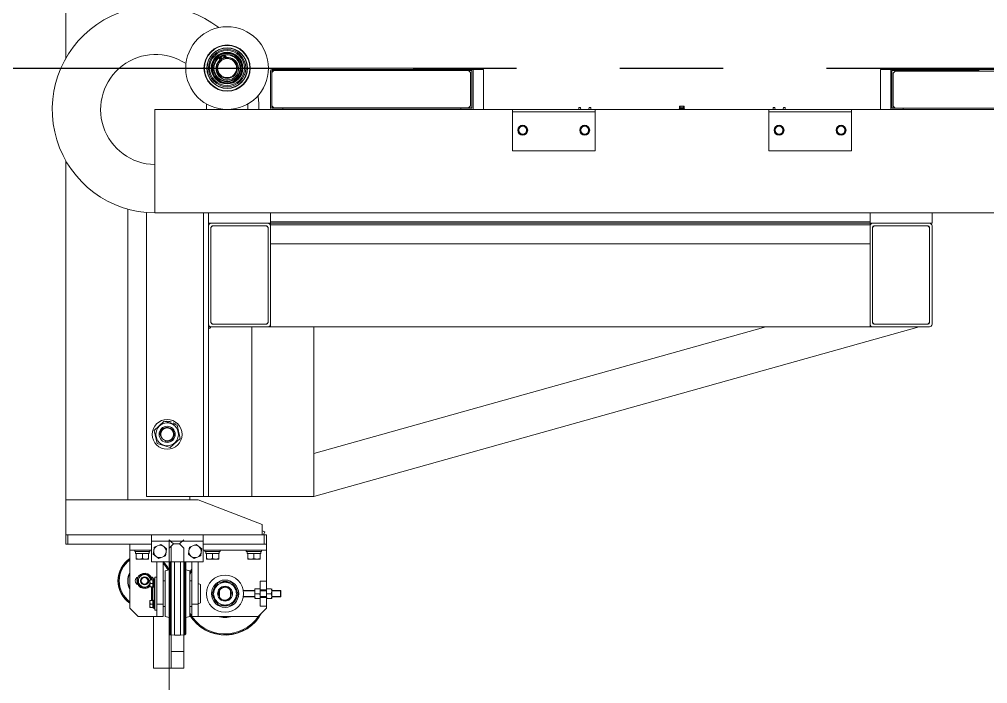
# Model space of a CAD drawing. Header units: millimetres. Extents: x -5 to 1510635, y -6 to 71285.
# Drawn here: x 1301812 to 1304154, y 12430 to 14035 of the extents above; entities that cross this region are included whole.
import ezdxf

# ---------------------------------------------------------------- set-up
doc = ezdxf.new("R2010")
doc.units = ezdxf.units.MM
doc.header["$LTSCALE"] = 1000
for name, pattern in [('CENTER', [2, 1.25, -0.25, 0.25, -0.25]), ('PHANTOM', [2.5, 1.25, -0.25, 0.25, -0.25, 0.25, -0.25]), ('PHANTOM2', [1.25, 0.625, -0.125, 0.125, -0.125, 0.125, -0.125])]:
    doc.linetypes.add(name, pattern=pattern)
for name, color, linetype in [('MP-1', 1, 'CENTER'), ('MP-5', 5, 'PHANTOM'), ('MP-7', 7, 'Continuous'), ('MP-8', 8, 'Continuous')]:
    doc.layers.add(name, color=color, linetype=linetype)

# ---------------------------------------------------------------- blocks, each defined once
blk = doc.blocks.new('168975644')
at = {"layer": 'MP-8', "linetype": 'Continuous', "lineweight": 15}
for p, q in [((-285, -9749.2), (-285, -8885.3)), ((86.9, -9751.9), (87.7, -9753.8)), ((91.8, -9746.2), (88.7, -9747.5)), ((93.8, -9751), (91.8, -9746.2)), ((98, -9743.6), (94.9, -9744.9)), ((94.9, -9744.9), (96.9, -9749.7)), ((103.2, -9747.3), (102.3, -9745.4)), ((210, -9780.3), (210, -9869.3)), ((218, -9779.3), (213, -9784.3)), ((213, -9780.3), (213, -9869.3)), ((214, -9776.3), (240, -9776.3)), ((214, -9779.3), (240, -9779.3)), ((695, -9773.1), (215, -9773.1)), ((215, -9773.1), (215, -9776.3)), ((695, -9776.3), (215, -9776.3)), ((240, -9776.3), (240, -9779.3)), ((670.2, -9779.3), (240, -9779.3)), ((447.5, -9776.3), (447.5, -9779.3)), ((670.2, -9779.3), (670.2, -9776.3)), ((697, -9779.3), (670.2, -9779.3)), ((694, -9784.3), (689, -9779.3)), ((694, -9864.3), (694, -9784.3)), ((695, -9773.1), (720, -9773.1)), ((695, -9776.3), (695, -9773.1)), ((700, -9776.3), (695, -9776.3)), ((695, -9776.3), (695.1, -9776.3)), ((697, -9870.3), (697, -9779.3)), ((725, -9776.3), (700, -9776.3)), ((700, -9873.3), (700, -9776.3)), ((720, -9776.3), (720, -9773.1)), ((725, -9873.3), (725, -9776.3)), ((1685, -9776.3), (1710, -9776.3)), ((1685, -9776.3), (1685, -9873.3)), ((1715, -9773.1), (1690, -9773.1)), ((1690, -9773.1), (1690, -9776.3)), ((1710, -9776.3), (1715, -9776.3)), ((1710, -9776.3), (1710, -9873.3)), ((1713, -9779.3), (1713, -9870.3)), ((1713, -9779.3), (1739.8, -9779.3)), ((1715, -9776.3), (1714.9, -9776.3)), ((1715, -9773.1), (2195, -9773.1)), ((1715, -9773.1), (1715, -9776.3)), ((1715, -9776.3), (2195, -9776.3)), ((1721, -9780.3), (1716, -9785.3)), ((1716, -9785.3), (1716, -9865.3)), ((2192, -9780.3), (1721, -9780.3)), ((1739.8, -9776.3), (1739.8, -9779.3)), ((1922.6, -9779.3), (1739.8, -9779.3)), ((-70, -9873.3), (795, -9873.3)), ((-70, -9879.3), (-70, -9873.3)), ((-70, -10117.3), (-70, -9879.3)), ((55, -9873.3), (55, -9859.9)), ((155, -9859.9), (155, -9873.3)), ((213, -9864.3), (218, -9869.3)), ((213, -9865.3), (218, -9870.3)), ((240, -9870.3), (214, -9870.3)), ((218, -9869.3), (689, -9869.3)), ((240, -9873.3), (240, -9870.3)), ((670.2, -9870.3), (240, -9870.3)), ((670.2, -9873.3), (670.2, -9870.3)), ((697, -9870.3), (670.2, -9870.3)), ((689, -9869.3), (694, -9864.3)), ((689, -9869.3), (697, -9869.3)), ((689, -9870.3), (690, -9869.3)), ((795, -9879.3), (795, -9873.3)), ((795, -9873.3), (995, -9873.3)), ((795, -9973.3), (795, -9879.3)), ((795, -9879.3), (995, -9879.3)), ((955.5, -9873.7), (955.5, -9868.3)), ((957.6, -9868.3), (955.5, -9868.3)), ((960.9, -9873.3), (959.5, -9869.6)), ((980.5, -9869.6), (979.1, -9873.3)), ((984.5, -9868.3), (982.4, -9868.3)), ((984.5, -9873.3), (984.5, -9868.3)), ((995, -9873.3), (1415, -9873.3)), ((995, -9879.3), (995, -9873.3)), ((995, -9973.3), (995, -9879.3)), ((1198.8, -9871.7), (1211.2, -9871.7)), ((1198.8, -9871.7), (1198.8, -9873.3)), ((1200, -9865), (1199.2, -9865.5)), ((1199.2, -9865.5), (1199.2, -9869)), ((1202.1, -9869), (1199.2, -9869)), ((1199.2, -9869), (1204.4, -9869)), ((1199.2, -9869), (1199.2, -9871.7)), ((1200.7, -9865), (1200, -9865)), ((1205, -9865), (1200.7, -9865)), ((1202.1, -9865.5), (1200.7, -9865)), ((1202.1, -9865.5), (1202.1, -9869)), ((1207.9, -9869), (1202.1, -9869)), ((1204.4, -9871.7), (1204.4, -9869)), ((1209.3, -9865), (1205, -9865)), ((1205.6, -9869), (1210.8, -9869)), ((1205.6, -9869), (1205.6, -9871.7)), ((1207.9, -9865.5), (1207.9, -9869)), ((1210.8, -9869), (1207.9, -9869)), ((1209.3, -9865), (1210, -9865)), ((1210.8, -9865.5), (1209.3, -9865)), ((1210.8, -9865.5), (1210, -9865)), ((1210.8, -9865.5), (1210.8, -9869)), ((1210.8, -9871.7), (1210.8, -9869)), ((1211.2, -9873.3), (1211.2, -9871.7)), ((1415, -9879.3), (1415, -9873.3)), ((1415, -9873.3), (1615, -9873.3)), ((1415, -9973.3), (1415, -9879.3)), ((1415, -9879.3), (1615, -9879.3)), ((1425.5, -9873.3), (1425.5, -9868.3)), ((1427.6, -9868.3), (1425.5, -9868.3)), ((1430.9, -9873.3), (1429.5, -9869.6)), ((1450.5, -9869.6), (1449.1, -9873.3)), ((1454.5, -9868.3), (1452.4, -9868.3)), ((1454.5, -9873), (1454.5, -9868.3)), ((1615, -9873.3), (2480, -9873.3)), ((1615, -9879.3), (1615, -9873.3)), ((1615, -9973.3), (1615, -9879.3)), ((1713, -9869.3), (1720, -9869.3)), ((1713, -9870.3), (1739.8, -9870.3)), ((1716, -9865.3), (1721, -9870.3)), ((1739.8, -9870.3), (1739.8, -9873.3)), ((1739.8, -9870.3), (2170, -9870.3)), ((810.1, -9918.6), (814.6, -9915.5)), ((810.5, -9924.1), (810.1, -9918.6)), ((811, -9929.6), (810.5, -9924.1)), ((815.9, -9931.9), (811, -9929.6)), ((814.6, -9915.5), (819.1, -9912.4)), ((819.1, -9912.4), (824.1, -9914.7)), ((824.1, -9914.7), (829, -9917.1)), ((829.9, -9928), (825.4, -9931.1)), ((829, -9917.1), (829.5, -9922.5)), ((829.5, -9922.5), (829.9, -9928)), ((960.1, -9918.6), (964.6, -9915.5)), ((960.5, -9924.1), (960.1, -9918.6)), ((961, -9929.6), (960.5, -9924.1)), ((965.9, -9931.9), (961, -9929.6)), ((964.6, -9915.5), (969.1, -9912.4)), ((969.1, -9912.4), (974.1, -9914.7)), ((974.1, -9914.7), (979, -9917.1)), ((979.9, -9928), (975.4, -9931.1)), ((979, -9917.1), (979.5, -9922.5)), ((979.5, -9922.5), (979.9, -9928)), ((1430.1, -9918.6), (1434.6, -9915.5)), ((1430.5, -9924.1), (1430.1, -9918.6)), ((1431, -9929.6), (1430.5, -9924.1)), ((1435.9, -9931.9), (1431, -9929.6)), ((1434.6, -9915.5), (1439.1, -9912.4)), ((1439.1, -9912.4), (1444.1, -9914.7)), ((1444.1, -9914.7), (1449, -9917.1)), ((1449.9, -9928), (1445.4, -9931.1)), ((1449, -9917.1), (1449.5, -9922.5)), ((1449.5, -9922.5), (1449.9, -9928)), ((1580.1, -9918.6), (1584.6, -9915.5)), ((1580.5, -9924.1), (1580.1, -9918.6)), ((1581, -9929.6), (1580.5, -9924.1)), ((1585.9, -9931.9), (1581, -9929.6)), ((1584.6, -9915.5), (1589.1, -9912.4)), ((1589.1, -9912.4), (1594.1, -9914.7)), ((1594.1, -9914.7), (1599, -9917.1)), ((1599.9, -9928), (1595.4, -9931.1)), ((1599, -9917.1), (1599.5, -9922.5)), ((1599.5, -9922.5), (1599.9, -9928)), ((820.9, -9934.3), (815.9, -9931.9)), ((825.4, -9931.1), (820.9, -9934.3)), ((970.9, -9934.3), (965.9, -9931.9)), ((975.4, -9931.1), (970.9, -9934.3)), ((1440.9, -9934.3), (1435.9, -9931.9)), ((1445.4, -9931.1), (1440.9, -9934.3)), ((1590.9, -9934.3), (1585.9, -9931.9)), ((1595.4, -9931.1), (1590.9, -9934.3)), ((795, -9973.3), (995, -9973.3)), ((1415, -9973.3), (1615, -9973.3)), ((-285, -10816.3), (-285, -9997.3)), ((-135, -10114.1), (-135, -10816.3)), ((-135, -10816.3), (-135, -10114.1)), ((-90, -10808.3), (-90, -10122.3)), ((-70, -10123.3), (-70, -10117.3)), ((60, -10123.3), (-70, -10123.3)), ((48, -10808.3), (48, -10123.3)), ((60, -10123.3), (210, -10123.3)), ((60, -10123.3), (60, -10148.3)), ((210, -10123.3), (210, -10148.3)), ((1660, -10123.3), (210, -10123.3)), ((1660, -10123.3), (1810, -10123.3)), ((1660, -10123.3), (1660, -10148.3)), ((1810, -10123.3), (1810, -10148.3)), ((2480, -10123.3), (1810, -10123.3)), ((60, -10148.3), (210, -10148.3)), ((60, -10154.3), (60, -10148.3)), ((60, -10154.3), (60, -10392.3)), ((204, -10148.3), (66, -10148.3)), ((70, -10154.3), (66, -10158.3)), ((66, -10158.3), (66, -10388.3)), ((66, -10158.3), (66, -10388.3)), ((200, -10154.3), (70, -10154.3)), ((200, -10154.3), (70, -10154.3)), ((204, -10158.3), (200, -10154.3)), ((204, -10388.3), (204, -10158.3)), ((204, -10388.3), (204, -10158.3)), ((210, -10145.1), (1660, -10145.1)), ((210, -10152.3), (210, -10148.3)), ((210, -10148.3), (1660, -10148.3)), ((210, -10152.3), (1660, -10152.3)), ((210, -10392.3), (210, -10154.3)), ((1660, -10152.3), (1660, -10148.3)), ((1660, -10148.3), (1810, -10148.3)), ((1660, -10154.3), (1660, -10392.3)), ((1804, -10148.3), (1666, -10148.3)), ((1670, -10154.3), (1666, -10158.3)), ((1666, -10158.3), (1666, -10388.3)), ((1666, -10158.3), (1666, -10388.3)), ((1800, -10154.3), (1670, -10154.3)), ((1800, -10154.3), (1670, -10154.3)), ((1804, -10158.3), (1800, -10154.3)), ((1804, -10388.3), (1804, -10158.3)), ((1804, -10388.3), (1804, -10158.3)), ((1810, -10392.3), (1810, -10154.3)), ((210, -10198.3), (1660, -10198.3)), ((60, -10808.3), (60, -10392.3)), ((66, -10388.3), (70, -10392.3)), ((70, -10392.3), (200, -10392.3)), ((70, -10392.3), (200, -10392.3)), ((200, -10392.3), (204, -10388.3)), ((210, -10398.3), (210, -10392.3)), ((1660, -10392.3), (1660, -10398.3)), ((1666, -10388.3), (1670, -10392.3)), ((1670, -10392.3), (1800, -10392.3)), ((1670, -10392.3), (1800, -10392.3)), ((1800, -10392.3), (1804, -10388.3)), ((65, -10398.3), (60, -10398.3)), ((66, -10398.3), (204, -10398.3)), ((165, -10808.3), (165, -10398.3)), ((165, -10398.3), (165, -10808.3)), ((310, -10398.3), (204, -10398.3)), ((310, -10398.3), (315, -10398.3)), ((1660, -10398.3), (315, -10398.3)), ((1779.2, -10398.3), (315, -10808.2)), ((315, -10704.4), (1408.3, -10398.3)), ((315, -10398.3), (315, -10704.5)), ((1408.3, -10398.3), (1430.5, -10398.3)), ((1430.5, -10398.3), (1756.9, -10398.3)), ((1666, -10398.3), (1804, -10398.3)), ((1756.9, -10398.3), (1779.2, -10398.3)), ((-47.3, -10626.2), (-71.4, -10648.6)), ((-15.9, -10635.9), (-47.3, -10626.2)), ((-31.7, -10631.1), (-30.5, -10628.2)), ((-71.4, -10648.6), (-64.1, -10680.7)), ((-8.6, -10668), (-15.9, -10635.9)), ((-32.7, -10690.4), (-8.6, -10668)), ((-64.1, -10680.7), (-32.7, -10690.4)), ((315, -10704.4), (315, -10710.6)), ((315, -10710.6), (315, -10802)), ((35, -10816.3), (-285, -10816.3)), ((-285, -10816.3), (-285, -10901.3)), ((48, -10808.3), (-90, -10808.3)), ((15, -10808.3), (15, -10816.3)), ((35, -10816.3), (190, -10876.3)), ((60, -10808.3), (48, -10808.3)), ((60, -10808.3), (160, -10808.3)), ((165, -10808.3), (160, -10808.3)), ((170, -10808.3), (165, -10808.3)), ((310, -10808.3), (170, -10808.3)), ((315, -10808.3), (310, -10808.3)), ((315, -10802), (315, -10808.2)), ((315, -10808.1), (315, -10808.3)), ((190, -10901.3), (190, -10876.3)), ((-285, -10901.3), (-282, -10901.3)), ((-285, -10923.3), (-285, -10901.3)), ((-282, -10901.3), (-280, -10901.3)), ((-280, -10901.3), (-77.5, -10901.3)), ((-280, -10901.3), (-280, -10923.3)), ((-77.5, -10901.3), (47.5, -10901.3)), ((-77.5, -10916.3), (-77.5, -10901.3)), ((-30, -10918.1), (-35, -10913.1)), ((-35, -10913.1), (-35, -10933.1)), ((-10, -10923.1), (0, -10913.1)), ((47.5, -10901.3), (195, -10901.3)), ((47.5, -10916.3), (47.5, -10901.3)), ((190, -10891.4), (196, -10894)), ((190, -10900.1), (192.8, -10901.3)), ((192.8, -10901.3), (196, -10894)), ((192.8, -10901.3), (193.9, -10899.1)), ((193.8, -10899), (193.9, -10899.1)), ((195, -10923.3), (195, -10901.3)), ((195, -10901.3), (200, -10901.3)), ((200, -10901.3), (200, -10923.3)), ((-280, -10923.3), (-285, -10923.3)), ((-280, -10923.3), (-77.5, -10923.3)), ((-130, -10923.3), (-77.5, -10923.3)), ((-130, -10923.3), (-130, -10938.3)), ((47.5, -10916.3), (-77.5, -10916.3)), ((-77.5, -10916.3), (-77.5, -10966.3)), ((-72.4, -10939.4), (-71.2, -10930.8)), ((-71.2, -10930.8), (-63.2, -10927.5)), ((-63.2, -10927.5), (-55.2, -10924.2)), ((-55.2, -10924.2), (-48.4, -10929.4)), ((-48.4, -10929.4), (-41.5, -10934.7)), ((-41.5, -10934.7), (-42.6, -10943.3)), ((-35, -10933.1), (-30, -10928.1)), ((-35, -11223.1), (-35, -10933.1)), ((-30, -10918.1), (-25, -10923.1)), ((-25, -10923.1), (-30, -10928.1)), ((-30, -11078.1), (-30, -10928.1)), ((-10, -10923.1), (-25, -10923.1)), ((-25, -10923.1), (-10, -10923.1)), ((0, -10933.1), (-10, -10923.1)), ((0, -11078.1), (0, -10933.1)), ((12.6, -10939.4), (13.8, -10930.8)), ((13.8, -10930.8), (21.8, -10927.5)), ((21.8, -10927.5), (29.8, -10924.2)), ((29.8, -10924.2), (36.6, -10929.4)), ((36.6, -10929.4), (43.5, -10934.7)), ((43.5, -10934.7), (42.4, -10943.3)), ((47.5, -10966.3), (47.5, -10916.3)), ((47.5, -10923.3), (195, -10923.3)), ((47.5, -10923.3), (200, -10923.3)), ((200, -10923.3), (200, -10938.3)), ((-130, -10938.3), (-77.5, -10938.3)), ((-130, -11078.3), (-130, -10938.3)), ((-118.5, -10938.3), (-118.5, -10941.5)), ((-81.5, -10941.5), (-118.5, -10941.5)), ((-116.2, -10941.5), (-116.2, -10946.6)), ((-116.2, -10946.6), (-115, -10946.6)), ((-115, -10946.6), (-100, -10946.6)), ((-115, -10958.3), (-115, -10946.6)), ((-115, -10959.6), (-115, -10958.3)), ((-115, -10958.3), (-107.5, -10959.6)), ((-115, -10959.6), (-107.5, -10959.6)), ((-112.8, -10946.6), (-87.2, -10946.6)), ((-107.5, -10959.6), (-92.5, -10959.6)), ((-100, -10946.6), (-85, -10946.6)), ((-100, -10958.3), (-100, -10946.6)), ((-100, -10958.3), (-92.5, -10959.6)), ((-85, -10959.6), (-92.5, -10959.6)), ((-85, -10958.3), (-85, -10946.6)), ((-85, -10946.6), (-83.8, -10946.6)), ((-85, -10958.3), (-85, -10959.6)), ((-83.8, -10946.6), (-83.8, -10941.5)), ((-81.5, -10941.5), (-81.5, -10938.3)), ((-73.5, -10947.9), (-72.4, -10939.4)), ((-66.6, -10953.2), (-73.5, -10947.9)), ((-59.8, -10958.5), (-66.6, -10953.2)), ((-51.8, -10955.2), (-59.8, -10958.5)), ((-43.8, -10951.9), (-51.8, -10955.2)), ((-42.6, -10943.3), (-43.8, -10951.9)), ((11.5, -10947.9), (12.6, -10939.4)), ((18.4, -10953.2), (11.5, -10947.9)), ((25.2, -10958.5), (18.4, -10953.2)), ((33.2, -10955.2), (25.2, -10958.5)), ((41.2, -10951.9), (33.2, -10955.2)), ((42.4, -10943.3), (41.2, -10951.9)), ((47.5, -10938.3), (200, -10938.3)), ((51.5, -10938.3), (51.5, -10941.5)), ((88.5, -10941.5), (51.5, -10941.5)), ((53.8, -10941.5), (53.8, -10946.6)), ((53.8, -10946.6), (55, -10946.6)), ((55, -10946.6), (70, -10946.6)), ((55, -10958.3), (55, -10946.6)), ((55, -10959.6), (55, -10958.3)), ((55, -10958.3), (62.5, -10959.6)), ((55, -10959.6), (62.5, -10959.6)), ((57.2, -10946.6), (82.8, -10946.6)), ((62.5, -10959.6), (77.5, -10959.6)), ((70, -10946.6), (85, -10946.6)), ((70, -10958.3), (70, -10946.6)), ((70, -10958.3), (77.5, -10959.6)), ((85, -10959.6), (77.5, -10959.6)), ((85, -10958.3), (85, -10946.6)), ((85, -10946.6), (86.2, -10946.6)), ((85, -10958.3), (85, -10959.6)), ((86.2, -10946.6), (86.2, -10941.5)), ((88.5, -10941.5), (88.5, -10938.3)), ((151.5, -10938.3), (151.5, -10941.5)), ((188.5, -10941.5), (151.5, -10941.5)), ((153.8, -10941.5), (153.8, -10946.6)), ((153.8, -10946.6), (155, -10946.6)), ((155, -10946.6), (170, -10946.6)), ((155, -10958.3), (155, -10946.6)), ((155, -10959.6), (155, -10958.3)), ((155, -10958.3), (162.5, -10959.6)), ((155, -10959.6), (162.5, -10959.6)), ((157.2, -10946.6), (182.8, -10946.6)), ((162.5, -10959.6), (177.5, -10959.6)), ((170, -10946.6), (185, -10946.6)), ((170, -10958.3), (170, -10946.6)), ((170, -10958.3), (177.5, -10959.6)), ((185, -10959.6), (177.5, -10959.6)), ((185, -10958.3), (185, -10946.6)), ((185, -10946.6), (186.2, -10946.6)), ((185, -10958.3), (185, -10959.6)), ((186.2, -10946.6), (186.2, -10941.5)), ((188.5, -10941.5), (188.5, -10938.3)), ((200, -10938.3), (200, -11013.3)), ((-77.5, -10966.3), (47.5, -10966.3)), ((-65, -10966.3), (-65, -11068.3)), ((-50, -10966.3), (-50, -11068.3)), ((-35, -10966.3), (-35, -11140.7)), ((-33, -11142.8), (-33, -10966.3)), ((-22.5, -10966.3), (-22.5, -11143.3)), ((-7.5, -10966.3), (-7.5, -11143.3)), ((3, -10966.3), (3, -11142.8)), ((5, -11140.7), (5, -10966.3)), ((20, -10966.3), (20, -11068.3)), ((35, -10966.3), (35, -11068.3)), ((-107.5, -11004.8), (-111.8, -11012.3)), ((-103.2, -10997.3), (-107.5, -11004.8)), ((-94.5, -10997.3), (-103.2, -10997.3)), ((-85.8, -10997.3), (-94.5, -10997.3)), ((-81.5, -11004.8), (-85.8, -10997.3)), ((-78.6, -11009.8), (-81.5, -11004.8)), ((-70, -11003.3), (-70, -11083.3)), ((-65, -11003.3), (-70, -11003.3)), ((-35, -10985.6), (-45, -10988.3)), ((-45, -10988.3), (-45, -11098.3)), ((15, -10988.3), (5, -10985.6)), ((15, -10988.3), (15, -11098.3)), ((-111.8, -11012.3), (-107.5, -11019.8)), ((-107.5, -11019.8), (-103.2, -11027.3)), ((-103.2, -11027.3), (-94.5, -11027.3)), ((-94.5, -11027.3), (-85.8, -11027.3)), ((-85.8, -11027.3), (-81.5, -11019.8)), ((-81.5, -11009.8), (-81.5, -11014.1)), ((-81.5, -11009.8), (-80.7, -11009.8)), ((-80.7, -11009.8), (-81.5, -11014.1)), ((-81.5, -11014.1), (-81.5, -11022.6)), ((-80.7, -11018.3), (-81.5, -11022.6)), ((-81.5, -11026.8), (-81.5, -11022.6)), ((-80.7, -11026.8), (-81.5, -11026.8)), ((-80.7, -11009.8), (-74.5, -11009.8)), ((-80.7, -11018.3), (-74.5, -11018.3)), ((-80.7, -11026.8), (-74.5, -11026.8)), ((-77.5, -11026.8), (-77.5, -11059.8)), ((-75.5, -11059.8), (-75.5, -11026.8)), ((-74.5, -11009.5), (-74.5, -11009.8)), ((-72, -11009.5), (-74.5, -11009.5)), ((-74.5, -11009.8), (-74.5, -11018.3)), ((-74.5, -11012.1), (-74.5, -11024.5)), ((-74.5, -11018.3), (-74.5, -11026.8)), ((-74.5, -11026.8), (-74.5, -11027.1)), ((-74.5, -11027.1), (-72, -11027.1)), ((-72, -11028.8), (-72, -11007.8)), ((-70, -11007.8), (-72, -11007.8)), ((-72, -11028.8), (-70, -11028.8)), ((-71.5, -11028.8), (-71.5, -11057.8)), ((-45, -11012.3), (-50, -11012.3)), ((20, -11012.3), (15, -11012.3)), ((40.5, -11020.8), (35, -11018.5)), ((40.5, -11065.8), (40.5, -11020.8)), ((76.2, -11029.6), (68.2, -11043.3)), ((84.1, -11015.8), (76.2, -11029.6)), ((100, -11015.8), (84.1, -11015.8)), ((115.9, -11015.8), (100, -11015.8)), ((123.8, -11029.6), (115.9, -11015.8)), ((131.8, -11043.3), (123.8, -11029.6)), ((200, -11013.3), (185, -11013.3)), ((185, -11034.3), (185, -11013.3)), ((200, -11034.3), (200, -11013.3)), ((68.2, -11043.3), (76.2, -11057.1)), ((86.5, -11031.4), (86.5, -11034.7)), ((86.5, -11034.7), (86.5, -11051.9)), ((86.5, -11051.9), (86.5, -11055.2)), ((113.5, -11034.7), (113.5, -11031.4)), ((113.5, -11051.9), (113.5, -11034.7)), ((113.5, -11055.2), (113.5, -11051.9)), ((123.8, -11057.1), (131.8, -11043.3)), ((172, -11035.3), (144.3, -11035.3)), ((144.3, -11051.3), (172, -11051.3)), ((173.1, -11031.3), (172, -11031.3)), ((172, -11031.3), (172, -11037.3)), ((172, -11037.3), (172, -11049.3)), ((173.1, -11055.3), (172, -11049.3)), ((172, -11049.3), (172, -11055.3)), ((173.1, -11031.3), (183.9, -11031.3)), ((173.1, -11043.3), (183.9, -11043.3)), ((183.9, -11043.3), (185, -11049.3)), ((200, -11034.3), (185, -11034.3)), ((185, -11037.3), (185, -11034.3)), ((200, -11035.3), (185, -11035.3)), ((185, -11049.3), (185, -11037.3)), ((185, -11052.3), (185, -11049.3)), ((185, -11051.3), (200, -11051.3)), ((185, -11073.3), (185, -11052.3)), ((200, -11052.3), (185, -11052.3)), ((200, -11034.3), (200, -11037.3)), ((200, -11037.3), (200, -11049.3)), ((201.1, -11055.3), (200, -11049.3)), ((200, -11049.3), (200, -11052.3)), ((200, -11073.3), (200, -11052.3)), ((201.1, -11031.3), (211.9, -11031.3)), ((201.1, -11043.3), (211.9, -11043.3)), ((211.9, -11043.3), (213, -11049.3)), ((213, -11037.3), (213, -11031.3)), ((234, -11035.3), (213, -11035.3)), ((213, -11049.3), (213, -11037.3)), ((213, -11055.3), (213, -11049.3)), ((213, -11051.3), (234, -11051.3)), ((234, -11035.3), (234, -11051.3)), ((235, -11036.3), (234, -11035.3)), ((234, -11051.3), (235, -11050.3)), ((235, -11050.3), (235, -11036.3)), ((-81.5, -11059.8), (-81.5, -11064.1)), ((-81.5, -11059.8), (-80.7, -11059.8)), ((-80.7, -11059.8), (-81.5, -11064.1)), ((-81.5, -11064.1), (-81.5, -11072.6)), ((-80.7, -11068.3), (-81.5, -11072.6)), ((-81.5, -11076.8), (-81.5, -11072.6)), ((-80.7, -11076.8), (-81.5, -11076.8)), ((-80.7, -11059.8), (-74.5, -11059.8)), ((-80.7, -11068.3), (-74.5, -11068.3)), ((-80.7, -11076.8), (-74.5, -11076.8)), ((-74.5, -11059.5), (-74.5, -11059.8)), ((-72, -11059.5), (-74.5, -11059.5)), ((-74.5, -11059.8), (-74.5, -11068.3)), ((-74.5, -11062.1), (-74.5, -11074.5)), ((-74.5, -11068.3), (-74.5, -11076.8)), ((-74.5, -11076.8), (-74.5, -11077.1)), ((-74.5, -11077.1), (-72, -11077.1)), ((-72, -11078.8), (-72, -11057.8)), ((-70, -11057.8), (-72, -11057.8)), ((-65, -11098.3), (-65, -11068.3)), ((-65, -11068.3), (-50, -11068.3)), ((-50, -11068.3), (-50, -11098.3)), ((-50, -11074.3), (-45, -11074.3)), ((15, -11074.3), (20, -11074.3)), ((20, -11098.3), (20, -11068.3)), ((20, -11068.3), (35, -11068.3)), ((35, -11068.1), (40.5, -11065.8)), ((35, -11068.3), (35, -11098.3)), ((76.2, -11057.1), (84.1, -11070.8)), ((84.1, -11070.8), (100, -11070.8)), ((100, -11070.8), (115.9, -11070.8)), ((115.9, -11070.8), (123.8, -11057.1)), ((173.1, -11055.3), (183.9, -11055.3)), ((200, -11073.3), (185, -11073.3)), ((200, -11073.3), (200, -11078.3)), ((201.1, -11055.3), (211.9, -11055.3)), ((211.9, -11055.3), (213, -11055.3)), ((-130, -11078.3), (-110, -11098.3)), ((-65, -11098.3), (-110, -11098.3)), ((-73, -11223.1), (-73, -11098.3)), ((-72, -11078.8), (-70, -11078.8)), ((-65, -11083.3), (-70, -11083.3)), ((-50, -11098.3), (-65, -11098.3)), ((-45, -11098.3), (-35, -11101)), ((-30, -11183.1), (-30, -11078.1)), ((0, -11183.1), (0, -11078.1)), ((5, -11101), (15, -11098.3)), ((35, -11098.3), (20, -11098.3)), ((180, -11098.3), (35, -11098.3)), ((180, -11098.3), (200, -11078.3)), ((-35, -11140.7), (-33, -11142.8)), ((-33, -11142.8), (-22.5, -11143.3)), ((-22.5, -11143.3), (-7.5, -11143.3)), ((-7.5, -11143.3), (3, -11142.8)), ((3, -11142.8), (5, -11140.7)), ((-30, -11183.1), (0, -11183.1)), ((-30, -11223.1), (-30, -11183.1)), ((0, -11223.1), (0, -11183.1)), ((-73, -11223.1), (-35, -11223.1)), ((-35, -11223.1), (-35, -11403.1)), ((-35, -11223.1), (-30, -11223.1)), ((-30, -11223.1), (0, -11223.1))]:
    blk.add_line(p, q, dxfattribs=at)
at = {"layer": 'MP-8', "linetype": 'Continuous', "lineweight": 5}
for p, q in [((144.3, -11036.5), (172, -11036.5)), ((144.3, -11050.1), (172, -11050.1)), ((185, -11036.5), (200, -11036.5)), ((185, -11050.1), (200, -11050.1)), ((213, -11036.5), (235, -11036.5)), ((213, -11050.1), (235, -11050.1))]:
    blk.add_line(p, q, dxfattribs=at)
at = {"layer": 'MP-8', "linetype": 'Continuous', "lineweight": 15}
for centre, radius in [((105, -9773.3), 100), ((105, -9773.3), 56), ((105, -9773.3), 55), ((105, -9773.3), 49.2), ((105, -9773.3), 48.5), ((105, -9773.3), 45.1), ((105, -9773.3), 42.4), ((105, -9773.3), 38.3), ((105, -9773.3), 37.1), ((105, -9773.3), 36.8), ((105, -9773.3), 35.6), ((105, -9773.3), 32.8), ((105, -9773.3), 31.7), ((105, -9773.3), 25), ((105, -9773.3), 23), ((90, -9750.6), 1.25), ((99.3, -9746.7), 1.25), ((820, -9923.3), 12), ((970, -9923.3), 12), ((1440, -9923.3), 12), ((1590, -9923.3), 12), ((-40, -10658.3), 36), ((-40, -10658.3), 27.5), ((-40, -10658.3), 19.5), ((-40, -10658.3), 15.5), ((-94.5, -11012.3), 10), ((-94.5, -11012.3), 8), ((100, -11043.3), 45), ((100, -11043.3), 33)]:
    blk.add_circle(centre, radius, dxfattribs=at)
for centre, radius, start, end in [((-67.9, -9873.3), 250, 52.3291, 269.5268), ((-67.9, -9873.3), 133, 56.4367, 269.1105), ((105.5, -9774.5), 27.3, 130.6918, 94.8938), ((90, -9750.6), 3.35, 112.7928, 202.7928), ((99.2, -9746.7), 3.35, 22.7928, 112.7928), ((214, -9780.3), 4, 90, 180), ((214, -9780.3), 1, 90, 180), ((483.5, -9780.3), 4, 14.4997, 90), ((1926.5, -9780.3), 4, 90, 180), ((-68, -9873.3), 250, 0, 7.7146), ((-67.9, -9873.3), 250, 0, 7.7162), ((-67.9, -9873.3), 250, 359.9852, 0), ((214, -9869.3), 4, 180, 270), ((214, -9869.3), 1, 180, 270), ((957.6, -9870.3), 2, 21.0272, 90), ((982.4, -9870.3), 2, 90, 158.9728), ((1200.8, -9867.8), 2.82, 91.6642, 122.72), ((1209.4, -9867.8), 2.82, 91.6642, 122.72), ((1427.6, -9870.3), 2, 21.0272, 90), ((1452.4, -9870.3), 2, 90, 158.9728), ((820, -9923.3), 10.8, 158.9358, 212.2647), ((820, -9923.3), 9.5, 124.7552, 184.7552), ((820, -9923.3), 9.5, 184.7552, 244.7552), ((820, -9923.3), 10.8, 96.8928, 150.8849), ((820, -9923.3), 9.5, 64.7552, 124.7552), ((820, -9923.3), 10.8, 36.8755, 82.8634), ((820, -9923.3), 10.8, 277.1366, 331.572), ((820, -9923.3), 9.5, 4.7552, 64.7552), ((820, -9923.3), 9.5, 304.7552, 4.7552), ((820, -9923.3), 10.8, 339.1475, 30.8386), ((970, -9923.3), 10.8, 158.4711, 212.2647), ((970, -9923.3), 9.5, 124.7552, 184.7552), ((970, -9923.3), 9.5, 184.7552, 244.7552), ((970, -9923.3), 10.8, 96.8928, 150.8849), ((970, -9923.3), 9.5, 64.7552, 124.7552), ((970, -9923.3), 10.8, 36.8755, 82.8634), ((970, -9923.3), 10.8, 277.1366, 331.572), ((970, -9923.3), 9.5, 4.7552, 64.7552), ((970, -9923.3), 9.5, 304.7552, 4.7552), ((970, -9923.3), 10.8, 339.1475, 30.8386), ((1440, -9923.3), 10.8, 158.9358, 212.2647), ((1440, -9923.3), 9.5, 124.7552, 184.7552), ((1440, -9923.3), 9.5, 184.7552, 244.7552), ((1440, -9923.3), 10.8, 96.8928, 150.8849), ((1440, -9923.3), 9.5, 64.7552, 124.7552), ((1440, -9923.3), 10.8, 36.8755, 82.8634), ((1440, -9923.3), 10.8, 277.1366, 331.572), ((1440, -9923.3), 9.5, 4.7552, 64.7552), ((1440, -9923.3), 9.5, 304.7552, 4.7552), ((1440, -9923.3), 10.8, 338.4711, 30.8386), ((1590, -9923.3), 10.8, 158.9358, 212.2647), ((1590, -9923.3), 9.5, 124.7552, 184.7552), ((1590, -9923.3), 9.5, 184.7552, 244.7552), ((1590, -9923.3), 10.8, 96.8928, 150.8849), ((1590, -9923.3), 9.5, 64.7552, 124.7552), ((1590, -9923.3), 10.8, 36.8755, 82.8634), ((1590, -9923.3), 10.8, 278.0924, 331.572), ((1590, -9923.3), 9.5, 4.7552, 64.7552), ((1590, -9923.3), 9.5, 304.7552, 4.7552), ((1590, -9923.3), 10.8, 339.1475, 30.8386), ((820, -9923.3), 10.8, 218.4795, 270.3715), ((820, -9923.3), 9.5, 244.7552, 304.7552), ((970, -9923.3), 10.8, 218.4795, 270.3715), ((970, -9923.3), 9.5, 244.7552, 304.7552), ((1440, -9923.3), 10.8, 218.4795, 270.3715), ((1440, -9923.3), 9.5, 244.7552, 304.7552), ((1590, -9923.3), 10.8, 218.4795, 270.3715), ((1590, -9923.3), 9.5, 244.7552, 304.7552), ((66, -10154.3), 6, 90, 180), ((70, -10158.3), 4, 90, 180), ((200, -10158.3), 4, 0, 90), ((204, -10154.3), 6, 0, 90), ((1666, -10154.3), 6, 90, 180), ((1670, -10158.3), 4, 90, 180), ((1800, -10158.3), 4, 0, 90), ((1804, -10154.3), 6, 0, 90), ((66, -10392.3), 6, 180, 270), ((70, -10388.3), 4, 180, 270), ((200, -10388.3), 4, 270, 0), ((204, -10392.3), 6, 270, 0), ((1666, -10392.3), 6, 180, 270), ((1670, -10388.3), 4, 180, 270), ((1800, -10388.3), 4, 270, 0), ((1804, -10392.3), 6, 270, 0), ((60, -10398.3), 5, 270, 0), ((-40, -10658.3), 31.6, 72.532, 96.9131), ((-40, -10658.3), 31.6, 50.0379, 61.8017), ((-57.5, -10941.3), 15, 112.4483, 172.4483), ((-57.5, -10941.3), 15, 52.4483, 112.4483), ((-57.5, -10941.3), 15, 352.4483, 52.4483), ((27.5, -10941.3), 15, 112.4483, 172.4483), ((27.5, -10941.3), 15, 52.4483, 112.4483), ((27.5, -10941.3), 15, 352.4483, 52.4483), ((-94.5, -11012.3), 64.5, 123.3936, 236.6064), ((-94.5, -11012.3), 63.7, 123.8768, 236.1232), ((-107.8, -10936.5), 23.1, 270.6528, 289.6034), ((-92.8, -10936.5), 23.1, 270.6528, 289.6034), ((-57.5, -10941.3), 15, 172.4483, 232.4483), ((-57.5, -10941.3), 15, 232.4483, 292.4483), ((-57.5, -10941.3), 15, 292.4483, 352.4483), ((27.5, -10941.3), 15, 172.4483, 232.4483), ((27.5, -10941.3), 15, 232.4483, 292.4483), ((27.5, -10941.3), 15, 292.4483, 352.4483), ((62.2, -10936.5), 23.1, 270.6528, 289.6034), ((77.2, -10936.5), 23.1, 270.6528, 289.6034), ((162.2, -10936.5), 23.1, 270.6528, 289.6034), ((177.2, -10936.5), 23.1, 270.6528, 289.6034), ((-94.5, -11012.3), 61.6, 125.2019, 234.7981), ((-94.5, -11012.3), 64.5, 24.2525, 46.376), ((-94.5, -11012.3), 63.7, 24.3716, 45.6753), ((-94.5, -11012.3), 61.6, 24.6949, 43.7301), ((100, -11043.3), 100, 143.1301, 148.2117), ((-94.5, -11012.3), 41, 149.9803, 210.0197), ((-94.5, -11012.3), 40, 152.5608, 207.4392), ((-94.5, -11012.3), 40, 152.5608, 207.4392), ((-106.5, -11012.3), 10.5, 110.4234, 249.5766), ((-94.5, -11012.3), 18.5, 7.7664, 314.6443), ((-94.5, -11012.3), 15, 150, 210), ((-94.5, -11012.3), 15, 90, 150), ((-94.5, -11012.3), 16.2, 69.652, 111.9117), ((-94.5, -11012.3), 15, 30, 90), ((-94.5, -11012.3), 16.2, 8.8774, 49.6349), ((-94.5, -11012.3), 15, 9.5941, 30), ((-82.5, -11012.3), 10.5, 15.466, 69.5737), ((100, -11043.3), 99.4, 143.555, 148.7271), ((100, -11043.3), 97.3, 145.2674, 150.8308), ((-94.5, -11012.3), 16.2, 190.0095, 229.1668), ((-94.5, -11012.3), 15, 210, 270), ((-94.5, -11012.3), 16.2, 250.7555, 290.8463), ((-94.5, -11012.3), 15, 270, 330), ((-68.4, -11013.9), 13.1, 180.6528, 199.6034), ((-68.4, -11022.4), 13.1, 180.6528, 199.6034), ((100, -11043.3), 29.6, 131.6495, 169.4496), ((100, -11043.3), 27.5, 150, 210), ((100, -11043.3), 27.5, 90, 150), ((100, -11043.3), 18, 41.4096, 138.5904), ((100, -11043.3), 16, 32.4617, 147.5383), ((100, -11043.3), 29.6, 69.8107, 108.2848), ((100, -11043.3), 27.5, 30, 90), ((100, -11043.3), 29.6, 11.3643, 50.9242), ((100, -11043.3), 27.5, 330, 30), ((100, -11043.3), 29.6, 189.5425, 229.8028), ((100, -11043.3), 18, 138.5904, 221.4096), ((100, -11043.3), 16, 212.4617, 327.5383), ((100, -11043.3), 18, 318.5904, 41.4096), ((100, -11043.3), 29.6, 311.1048, 348.674), ((190.8, -11037.6), 18.8, 160.5331, 179.2107), ((190.5, -11037.1), 18.5, 180.655, 199.6012), ((190.5, -11049.5), 18.5, 160.3966, 179.3472), ((166.2, -11037.6), 18.8, 0.7893, 19.4669), ((166.5, -11037.1), 18.5, 340.3988, 359.345), ((166.5, -11049.1), 18.5, 340.3966, 359.3472), ((218.8, -11037.6), 18.8, 160.5331, 179.2107), ((218.5, -11037.1), 18.5, 180.655, 199.6012), ((218.5, -11049.5), 18.5, 160.3966, 179.3472), ((194.2, -11037.6), 18.8, 0.7893, 19.4669), ((194.5, -11037.1), 18.5, 340.3988, 359.345), ((194.5, -11049.1), 18.5, 340.3966, 359.3472), ((-68.4, -11063.9), 13.1, 180.6528, 199.6034), ((-68.4, -11072.4), 13.1, 180.6528, 199.6034), ((100, -11043.3), 27.5, 210, 270), ((100, -11043.3), 18, 221.4096, 318.5904), ((100, -11043.3), 29.6, 248.5768, 289.0131), ((100, -11043.3), 27.5, 270, 330), ((100, -11043.3), 100, 211.7883, 332.3321), ((100, -11043.3), 97.3, 209.1692, 326.2953), ((100, -11043.3), 99.4, 211.2729, 331.2852), ((100, -11043.3), 57.7, 252.4673, 287.5327)]:
    blk.add_arc(centre, radius, start, end, dxfattribs=at)
at = {"layer": 'MP-8', "linetype": 'Continuous', "lineweight": 5}
for centre, radius in [((-40, -10658.3), 17), ((-94.5, -11012.3), 8.47), ((100, -11043.3), 15.5)]:
    blk.add_arc(centre, radius, 255, 195, dxfattribs=at)
at = {"layer": 'MP-8', "linetype": 'Continuous', "lineweight": 15}
for points in [[(1205, -9865), (1204.5, -9865), (1204, -9865.1), (1203.1, -9865.2), (1202.6, -9865.3), (1202.1, -9865.5)], [(1207.9, -9865.5), (1207.4, -9865.3), (1206.9, -9865.2), (1206, -9865.1), (1205.5, -9865), (1205, -9865)]]:
    blk.add_open_spline(points, degree=3, knots=[0, 0, 0, 0, 0.5, 0.5, 1, 1, 1, 1], dxfattribs=at)

msp = doc.modelspace()

# ---------------------------------------------------------------- hatches: boundary and pattern name
at = {"layer": 'MP-8', "linetype": 'ByBlock'}
h = msp.add_hatch(dxfattribs=at)
h.set_pattern_fill('AR-CONC', color=256, scale=15, style=0)
h.set_pattern_definition([(50, (320270.8, -183557.6), (2732.77, -239.0863), [285.75, -3143.25]), (355, (320270.8, -183557.6), (-528.6424, 2865.85), [228.6, -2514.6]), (100.451, (320498.6, -183577.6), (2204.1375, 2626.75), [242.85, -2671.35]), (46.1842, (320271, -182795.6), (4066.186, -630.635), [428.625, -4714.875]), (96.6356, (320609.7, -182848), (3561.064, 3711.383), [364.275, -4007.025]), (351.184, (320271, -182795.6), (3561.069, 3711.377), [342.9, -3771.9]), (21, (320651.8, -182986.1), (2274.223, -1533.983), [285.75, -3143.25]), (326, (320651.8, -182986), (927.0304, 2762.8195), [228.6, -2514.6]), (71.4514, (320841.4, -183114), (3201.2474, 1228.843), [242.85, -2671.35]), (37.5, (320270.8, -183557.6), (46.32905, 1268.3256), [0, -2484.12, 0, -2552.7, 0, -2524.125]), (7.5, (320270.8, -183557.6), (1002.295, 1502.7086), [0, -1455.42, 0, -2426.97, 0, -962.025]), (327.5, (319421.2, -183557.6), (2033.8589, -85.9312), [0, -952.5, 0, -2971.8, 0, -3943.35]), (317.5, (319040.2, -183557.6), (2221.9377, 381.3974), [0, -1238.25, 0, -1973.58, 0, -2800.35])])
edge = h.paths.add_edge_path()
edge.add_line((1327401.885, 13767.34), (1327401.885, 10567.34))
edge.add_line((1327401.885, 10567.34), (1308924.422, 10567.34))
edge.add_line((1308924.422, 10567.34), (1307224.422, 8417.34))
edge.add_line((1307224.422, 8417.34), (1298464.081, 8417.34))
edge.add_line((1298464.081, 8417.34), (1298464.081, 13767.34))
edge.add_line((1324901.885, 13767.34), (1324901.885, 13067.34))
edge.add_line((1324901.885, 13067.34), (1307714.081, 13067.34))
edge.add_line((1307714.081, 13067.34), (1306014.081, 10917.34))
edge.add_line((1306014.081, 10917.34), (1300964.081, 10917.34))
edge.add_line((1300964.081, 10917.34), (1300964.081, 13767.34))

# ---------------------------------------------------------------- linework, layer by layer
at = {"layer": 'MP-1', "color": 6, "linetype": 'PHANTOM2'}
msp.add_circle((1302775.302, 13946.202, 0), 2586.726, dxfattribs=at)
at = {"layer": 'MP-5'}
msp.add_line((1301264.081, 13917.34, 0), (1304714.081, 13917.34, 0), dxfattribs=at)

# ---------------------------------------------------------------- block references
at = {"layer": 'MP-7', "linetype": 'ByBlock'}
msp.add_blockref('168975644', (1302209.081, 23690.462, 0), dxfattribs=at)

doc.saveas('drawing.dxf')
